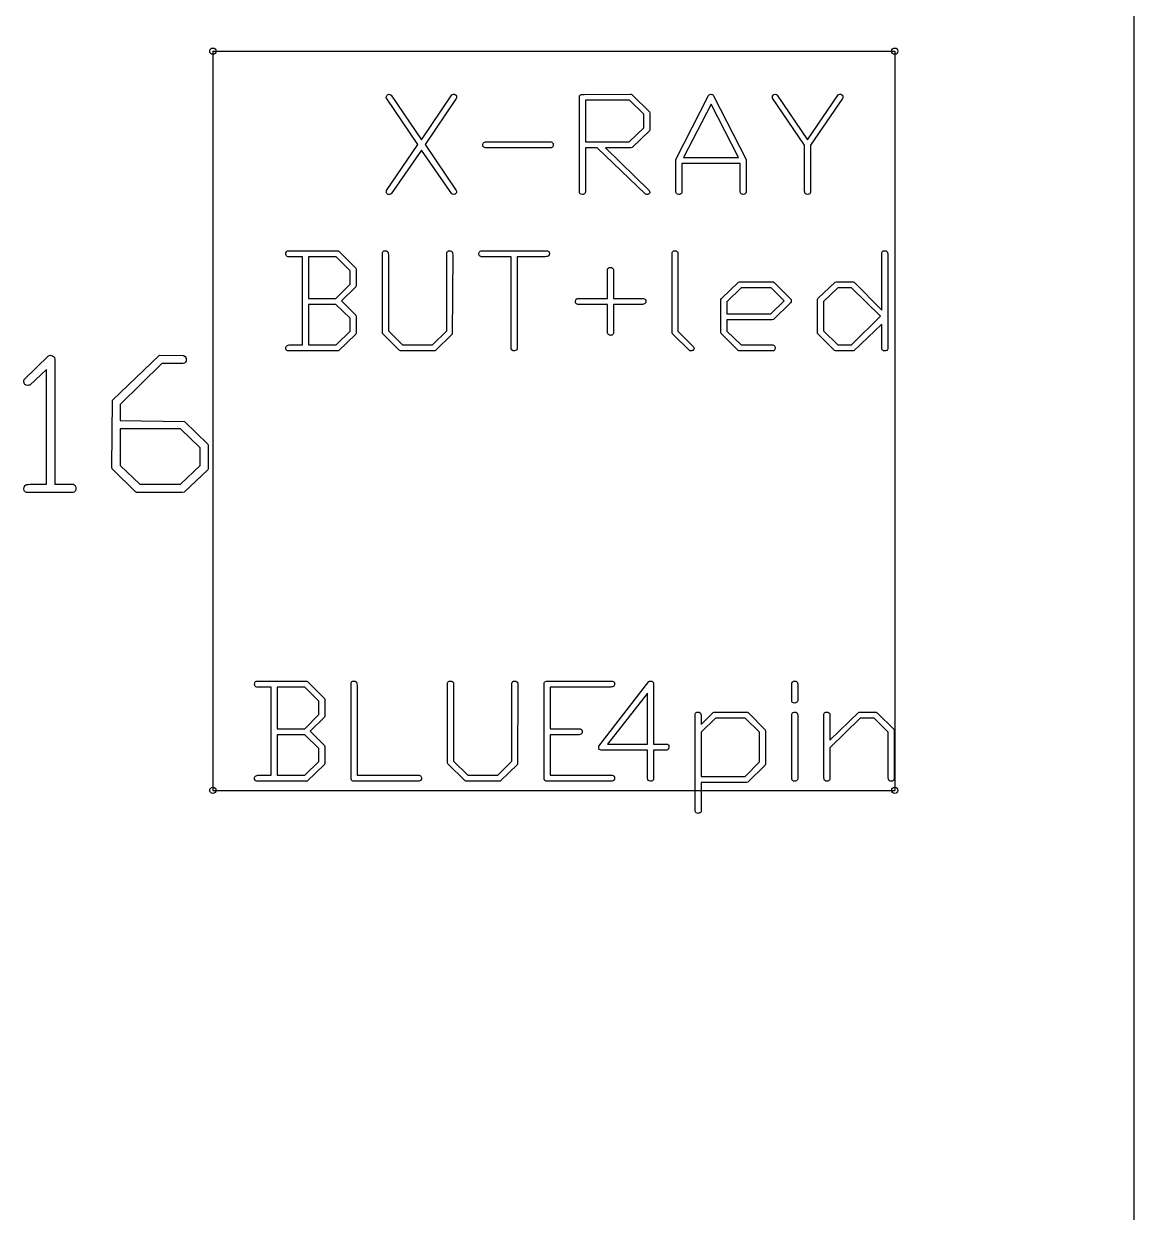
# Paper-space layout 'Sheet1' of a CAD drawing. Header units: millimetres. Extents: x 3 to 419, y -76 to 292.
# Drawn here: x 324.6 to 347.13, y 127.49 to 151.6 of the extents above; entities that cross this region are included whole.
import ezdxf

# ---------------------------------------------------------------- set-up
doc = ezdxf.new("R2010")
doc.units = ezdxf.units.MM

psp = doc.layouts.new('Sheet1')

# ---------------------------------------------------------------- linework, layer by layer
at = {"color": 7, "linetype": 'Continuous'}
for p, q in [((347.1340503, 100.976802), (347.1340503, 220.896802)), ((328.4340503, 151.046802), (328.4340503, 136.046802)), ((328.4340503, 151.046802), (342.2740503, 151.046802)), ((342.2740503, 151.046802), (342.2740503, 136.046802)), ((328.4340503, 136.046802), (342.2740503, 136.046802))]:
    psp.add_line(p, q, dxfattribs=at)
at = {"color": 7, "linetype": 'Continuous', "lineweight": 25}
psp.add_line((347.1340503, 102.976802), (347.1340503, 218.896802), dxfattribs=at)
at = {"color": 7, "linetype": 'Continuous', "flags": 128}
for points in [[(332.0526276, 150.1562901), (332.6657555, 149.2502811), (332.6657555, 149.2502811), (333.2848805, 150.1589359), (333.2848805, 150.1589359), (333.3003776, 150.1695192), (333.3188984, 150.172921), (333.3188984, 150.172921), (333.3223002, 150.172921), (333.3272139, 150.172921), (333.3272139, 150.172921), (333.3343954, 150.172921), (333.3385532, 150.172921), (333.3385532, 150.172921), (333.357074, 150.1642276), (333.3703032, 150.1521323), (333.3782407, 150.1366353), (333.3808865, 150.1177365), (333.3808865, 150.1177365), (333.3789966, 150.1037514), (333.372571, 150.0901442), (333.372571, 150.0901442), (332.7402168, 149.156921), (332.7402168, 149.156921), (333.3752168, 148.2184061), (333.3752168, 148.2184061), (333.3793746, 148.2078228), (333.3808865, 148.1987514), (333.3808865, 148.1987514), (333.3789966, 148.1817425), (333.372571, 148.1685133), (333.372571, 148.1685133), (333.3642555, 148.156418), (333.3540502, 148.1477246), (333.341577, 148.1428109), (333.3272139, 148.140921), (333.3272139, 148.140921), (333.3003776, 148.1443228), (333.2818567, 148.1545282), (333.2818567, 148.1545282), (332.6687793, 149.0408823), (332.6687793, 149.0408823), (332.0496543, 148.1492365), (332.0496543, 148.1492365), (332.0371811, 148.1431889), (332.0156365, 148.140921), (332.0156365, 148.140921), (331.9959817, 148.140921), (331.9959817, 148.140921), (331.9774609, 148.1484805), (331.9642317, 148.1590639), (331.9562942, 148.172671), (331.9536484, 148.189302), (331.9536484, 148.189302), (331.9551603, 148.2017752), (331.959318, 148.2168942), (331.959318, 148.2168942), (332.5962079, 149.1520073), (332.5962079, 149.1520073), (331.9562942, 150.0927901), (331.9562942, 150.0927901), (331.9544043, 150.1003496), (331.9536484, 150.1120669), (331.9536484, 150.1120669), (331.9559162, 150.1279419), (331.9619639, 150.142305), (331.9619639, 150.142305), (331.9702793, 150.1536442), (331.9804847, 150.1623377), (331.9929579, 150.1687633), (332.007321, 150.172921), (332.007321, 150.172921), (332.0330234, 150.1687633), (332.0526782, 150.1562901)], [(336.9518909, 150.1562901), (337.294074, 149.8157335), (337.294074, 149.8157335), (337.2997436, 149.7904091), (337.2997436, 149.7904091), (337.2997436, 149.4528764), (337.2997436, 149.4528764), (337.294074, 149.4332216), (337.294074, 149.4332216), (336.9429341, 149.0926651), (336.9429341, 149.0926651), (336.9172317, 149.0843496), (336.9172317, 149.0843496), (336.404696, 149.0843496), (336.404696, 149.0843496), (337.2914282, 148.2195401), (337.2914282, 148.2195401), (337.2978537, 148.1995073), (337.2997436, 148.189302), (337.2997436, 148.189302), (337.2997436, 148.1862782), (337.2997436, 148.1821204), (337.2997436, 148.1821204), (337.3054133, 148.1779627), (337.2997436, 148.1749389), (337.2997436, 148.1749389), (337.293318, 148.1628436), (337.2850026, 148.1530163), (337.2747972, 148.1458347), (337.2630799, 148.140921), (337.2630799, 148.140921), (337.2438032, 148.141299), (337.2286841, 148.1431889), (337.2169668, 148.1454567), (337.2094073, 148.1492365), (337.2094073, 148.1492365), (336.2364966, 149.0843496), (336.2364966, 149.0843496), (335.9934579, 149.0843496), (335.9934579, 149.0843496), (335.9934579, 148.1843883), (335.9934579, 148.1843883), (335.9904341, 148.173805), (335.9840085, 148.1639776), (335.9745591, 148.1549061), (335.9617079, 148.1462127), (335.9617079, 148.1462127), (335.9503686, 148.1424329), (335.9329817, 148.140921), (335.9329817, 148.140921), (335.9076573, 148.1439448), (335.8883805, 148.1533942), (335.881577, 148.1609538), (335.8766633, 148.1715371), (335.8736395, 148.1851442), (335.8725055, 148.2013972), (335.8725055, 148.2013972), (335.8725055, 150.1317216), (335.8725055, 150.1317216), (335.8777972, 150.1441948), (335.8857347, 150.1544002), (335.896318, 150.1619597), (335.9091692, 150.1672514), (335.9091692, 150.1672514), (335.9685115, 150.1702752), (335.9685115, 150.1702752), (336.9070264, 150.172921), (336.9070264, 150.172921), (336.9213895, 150.1717871), (336.9338627, 150.1687633), (336.944068, 150.1634716), (336.9520055, 150.1562901)], [(337.1787462, 149.7662186), (336.8888835, 150.0519686), (336.8888835, 150.0519686), (335.9934579, 150.0519686), (335.9934579, 150.0519686), (335.9934579, 149.205302), (335.9934579, 149.205302), (336.8858597, 149.205302), (336.8858597, 149.205302), (337.1787912, 149.4940758), (337.1787912, 149.4940758), (337.1787912, 149.7662186)], [(338.5965023, 150.1426829), (339.2591722, 148.8466026), (339.2591722, 148.8466026), (339.2591722, 148.1851442), (339.2591722, 148.1851442), (339.2519907, 148.1658675), (339.2395174, 148.1518823), (339.2209966, 148.1435669), (339.1971841, 148.140921), (339.1971841, 148.140921), (339.1733716, 148.1439448), (339.1544728, 148.1530163), (339.1472912, 148.1605758), (339.1423776, 148.1711591), (339.1393537, 148.1847663), (339.1382198, 148.2010192), (339.1382198, 148.2010192), (339.1382198, 148.7698734), (339.1382198, 148.7698734), (337.9528865, 148.7698734), (337.9528865, 148.7698734), (337.9528865, 148.1847663), (337.9528865, 148.1847663), (337.9487287, 148.1719151), (337.9423032, 148.1613317), (337.9328537, 148.1526383), (337.9211365, 148.1462127), (337.9211365, 148.1462127), (337.9097972, 148.1424329), (337.8924103, 148.140921), (337.8924103, 148.140921), (337.8670859, 148.1439448), (337.8478091, 148.1533942), (337.8410055, 148.1609538), (337.8360918, 148.1715371), (337.833068, 148.1851442), (337.8319341, 148.2013972), (337.8319341, 148.2013972), (337.8319341, 148.2320133), (337.8319341, 148.2320133), (337.8319341, 148.8522722), (337.8319341, 148.8522722), (338.4918805, 150.1453288), (338.4918805, 150.1453288), (338.4990621, 150.1532663), (338.5088895, 150.1604478), (338.5217407, 150.1672514), (338.5372377, 150.172921), (338.5372377, 150.172921), (338.5576484, 150.1710311), (338.5746573, 150.1653615), (338.5875085, 150.1559121), (338.5965799, 150.1426829)], [(339.8902807, 150.1562901), (340.5046037, 149.2502811), (340.5046037, 149.2502811), (341.1241067, 150.1589359), (341.1241067, 150.1589359), (341.1399817, 150.1695192), (341.1581246, 150.172921), (341.1581246, 150.172921), (341.1619043, 150.172921), (341.166818, 150.172921), (341.166818, 150.172921), (341.1739996, 150.172921), (341.1781573, 150.172921), (341.1781573, 150.172921), (341.1966782, 150.1642276), (341.2099073, 150.1521323), (341.2178448, 150.1366353), (341.2204907, 150.1177365), (341.2204907, 150.1177365), (341.2189787, 150.1052633), (341.214821, 150.0901442), (341.214821, 150.0901442), (340.5654579, 149.1402901), (340.5654579, 149.1402901), (340.5654579, 148.1851442), (340.5654579, 148.1851442), (340.5586543, 148.1658675), (340.5469371, 148.1518823), (340.5299282, 148.1435669), (340.5080055, 148.140921), (340.5080055, 148.140921), (340.4819252, 148.1443228), (340.4615145, 148.1545282), (340.4539549, 148.1628436), (340.4486633, 148.1741829), (340.4456395, 148.1877901), (340.4445055, 148.204421), (340.4445055, 148.204421), (340.4445055, 149.1391561), (340.4445055, 149.1391561), (339.7940085, 150.0927901), (339.7940085, 150.0927901), (339.7921186, 150.1007276), (339.7913627, 150.1124448), (339.7913627, 150.1124448), (339.7947645, 150.1358794), (339.8049698, 150.1536442), (339.8216008, 150.1661175), (339.8450353, 150.172921), (339.8450353, 150.172921), (339.8707377, 150.1687633), (339.8903924, 150.1562901)], [(337.9875813, 148.8908258), (339.1053359, 148.8908258), (339.1053359, 148.8908258), (338.5451752, 149.9695698), (338.5451752, 149.9695698), (337.9876603, 148.8908258)], [(335.2979813, 149.205302), (335.3112109, 149.2000103), (335.3221722, 149.1924508), (335.3308657, 149.1826234), (335.3376692, 149.1709061), (335.3376692, 149.1709061), (335.3395591, 149.1599448), (335.3403151, 149.1448258), (335.3403151, 149.1448258), (335.3380472, 149.1289508), (335.3316216, 149.110052), (335.325196, 149.1009805), (335.3149907, 149.093799), (335.2998716, 149.0881294), (335.2809728, 149.0843496), (335.2809728, 149.0843496), (333.9584341, 149.0843496), (333.9584341, 149.0843496), (333.9334877, 149.0972008), (333.9157228, 149.1187454), (333.9157228, 149.1187454), (333.9138329, 149.1304627), (333.913077, 149.1478496), (333.913077, 149.1478496), (333.9142109, 149.1625907), (333.9179907, 149.1750639), (333.9240383, 149.1856472), (333.9327317, 149.1939627), (333.9327317, 149.1939627), (333.944827, 149.1996323), (333.9641037, 149.205302), (333.9641037, 149.205302), (335.2979817, 149.205302)], [(330.9942875, 146.9812901), (331.3364083, 146.6448913), (331.3364083, 146.6448913), (331.3420779, 146.6203228), (331.3420779, 146.6203228), (331.3420779, 146.2865698), (331.3420779, 146.2865698), (331.3337624, 146.267293), (331.3337624, 146.267293), (331.0412089, 145.9804091), (331.0412089, 145.9804091), (331.3337624, 145.6882335), (331.3337624, 145.6882335), (331.3420779, 145.6689567), (331.3420779, 145.6689567), (331.3420779, 145.3272663), (331.3420779, 145.3272663), (331.3337624, 145.3049657), (331.3337624, 145.3049657), (330.9852684, 144.9685669), (330.9852684, 144.9685669), (330.9569202, 144.965921), (330.9569202, 144.965921), (329.9515035, 144.965921), (329.9515035, 144.965921), (329.9356285, 144.9749925), (329.9239112, 144.9882216), (329.9171077, 145.0052305), (329.9148398, 145.0263972), (329.9148398, 145.0263972), (329.9159737, 145.0400044), (329.9197535, 145.0520996), (329.9254232, 145.062305), (329.9337386, 145.0709984), (329.9454559, 145.077802), (329.9609529, 145.0830936), (329.9802297, 145.0857395), (330.0032862, 145.0868734), (330.0032862, 145.0868734), (330.2535065, 145.0868734), (330.2535065, 145.0868734), (330.2535065, 146.8769686), (330.2535065, 146.8769686), (329.9586851, 146.8769686), (329.9586851, 146.8769686), (329.9416761, 146.8833942), (329.9288249, 146.8939776), (329.9197535, 146.9083407), (329.9148398, 146.9272395), (329.9148398, 146.9272395), (329.9178636, 146.9563436), (329.927313, 146.9786442), (329.9352505, 146.9869597), (329.9469678, 146.9930073), (329.9617089, 146.9967871), (329.9798517, 146.997921), (329.9798517, 146.997921), (330.0108458, 146.997921), (330.0108458, 146.997921), (330.9493607, 146.997921), (330.9493607, 146.997921), (330.9637237, 146.9967871), (330.976197, 146.9937633), (330.9864023, 146.9884716), (330.9943398, 146.9812901)], [(331.2210236, 146.5900847), (330.9353755, 146.8769686), (330.9353755, 146.8769686), (330.3744589, 146.8769686), (330.3744589, 146.8769686), (330.3744589, 146.030302), (330.3744589, 146.030302), (330.9323517, 146.030302), (330.9323517, 146.030302), (331.2211255, 146.3171859), (331.2211255, 146.3171859), (331.2211255, 146.5900847)], [(331.9777641, 146.982802), (331.9853934, 146.9729746), (331.991063, 146.9582335), (331.9940868, 146.9389567), (331.9952208, 146.9151442), (331.9952208, 146.9151442), (331.9952208, 145.3703555), (331.9952208, 145.3703555), (332.2851285, 145.0868734), (332.2851285, 145.0868734), (332.8906464, 145.0868734), (332.8906464, 145.0868734), (333.1805541, 145.3733794), (333.1805541, 145.3733794), (333.1805541, 146.9593675), (333.1805541, 146.9593675), (333.1888696, 146.9741085), (333.2002089, 146.9854478), (333.213438, 146.9933853), (333.229691, 146.997921), (333.229691, 146.997921), (333.2584172, 146.9941413), (333.2810958, 146.982802), (333.2901672, 146.9729746), (333.2965928, 146.9582335), (333.3003726, 146.9389567), (333.3015065, 146.9151442), (333.3015065, 146.9151442), (333.2901672, 145.3053436), (333.2901672, 145.3053436), (332.9424291, 144.9685669), (332.9424291, 144.9685669), (332.9144589, 144.965921), (332.9144589, 144.965921), (332.2390154, 144.965921), (332.2390154, 144.965921), (332.2220065, 144.9768823), (332.2220065, 144.9768823), (331.879938, 145.3166829), (331.879938, 145.3166829), (331.8742684, 145.3442752), (331.8742684, 145.3442752), (331.8742684, 146.9593675), (331.8742684, 146.9593675), (331.8814499, 146.9741085), (331.8924112, 146.9854478), (331.9060184, 146.9933853), (331.9234053, 146.997921), (331.9234053, 146.997921), (331.9407922, 146.9971651), (331.9559112, 146.9941413), (331.9680065, 146.9896055), (331.9778339, 146.982802)], [(335.2231178, 146.9948972), (335.2382565, 146.9899835), (335.2499737, 146.9805341), (335.2582892, 146.966927), (335.2628249, 146.9487841), (335.2628249, 146.9487841), (335.2590452, 146.918168), (335.2469499, 146.8954895), (335.2367446, 146.887552), (335.2220035, 146.8815044), (335.2023487, 146.8781026), (335.1777803, 146.8769686), (335.1777803, 146.8769686), (334.6077922, 146.8769686), (334.6077922, 146.8769686), (334.6077922, 145.0044746), (334.6077922, 145.0044746), (334.6013666, 144.9897335), (334.5907833, 144.9783942), (334.5764202, 144.9704567), (334.5575214, 144.965921), (334.5575214, 144.965921), (334.5284172, 144.9689448), (334.5057386, 144.9783942), (334.4974232, 144.9863317), (334.4917535, 144.997293), (334.4879737, 145.0116561), (334.4868398, 145.029421), (334.4868398, 145.029421), (334.4868398, 146.8769686), (334.4868398, 146.8769686), (333.8816999, 146.8769686), (333.8816999, 146.8769686), (333.8696047, 146.8788585), (333.8586434, 146.8845282), (333.848438, 146.8935996), (333.8393666, 146.9064508), (333.8393666, 146.9064508), (333.8352089, 146.9227038), (333.833697, 146.9359329), (333.833697, 146.9359329), (333.8367208, 146.9597454), (333.8457922, 146.9782663), (333.8605333, 146.9907395), (333.8816999, 146.997921), (333.8816999, 146.997921), (335.2231374, 146.9948972)], [(337.8560934, 146.982802), (337.8636791, 146.9729746), (337.8693487, 146.9582335), (337.8723726, 146.9389567), (337.8735065, 146.9151442), (337.8735065, 146.9151442), (337.8735065, 145.3661978), (337.8735065, 145.3661978), (338.1913845, 145.0513436), (338.1913845, 145.0513436), (338.1978101, 145.0377365), (338.1996999, 145.0237514), (338.1996999, 145.0237514), (338.1959202, 145.0029627), (338.1842029, 144.9836859), (338.1755095, 144.9757484), (338.1649261, 144.9704567), (338.1520749, 144.967055), (338.1373339, 144.965921), (338.1373339, 144.965921), (338.1120095, 144.9685669), (338.1120095, 144.9685669), (337.7608696, 145.3110133), (337.7608696, 145.3110133), (337.7525541, 145.3329359), (337.7525541, 145.3329359), (337.7525541, 146.9593675), (337.7525541, 146.9593675), (337.7597357, 146.9741085), (337.770697, 146.9854478), (337.7843041, 146.9933853), (337.801691, 146.997921), (337.801691, 146.997921), (337.8190779, 146.9971651), (337.834197, 146.9941413), (337.8462922, 146.9896055), (337.8561196, 146.982802)], [(342.1131764, 146.982802), (342.1212029, 146.9729746), (342.1264946, 146.9582335), (342.1298964, 146.9389567), (342.1310303, 146.9151442), (342.1310303, 146.9151442), (342.1310303, 145.0101442), (342.1310303, 145.0101442), (342.1238487, 144.9908675), (342.1117535, 144.9768823), (342.0936107, 144.9685669), (342.0705541, 144.965921), (342.0705541, 144.965921), (342.0467416, 144.9693228), (342.0270868, 144.9795282), (342.0195273, 144.9874657), (342.0142357, 144.998049), (342.0112118, 145.0105222), (342.0100779, 145.0256413), (342.0100779, 145.0256413), (342.0100779, 145.5102067), (342.0100779, 145.5102067), (341.4431136, 144.9685669), (341.4431136, 144.9685669), (341.4230809, 144.965921), (341.4230809, 144.965921), (341.0677833, 144.965921), (341.0677833, 144.965921), (341.0507743, 144.9768823), (341.0507743, 144.9768823), (340.706438, 145.3189508), (340.706438, 145.3189508), (340.7037922, 145.346543), (340.7037922, 145.346543), (340.7037922, 146.0076234), (340.7037922, 146.0076234), (340.7151315, 146.0272782), (340.7151315, 146.0272782), (341.0621136, 146.363299), (341.0621136, 146.363299), (341.0904618, 146.3689686), (341.0904618, 146.3689686), (341.4287505, 146.3659448), (341.4287505, 146.3659448), (341.4514291, 146.3576294), (341.4514291, 146.3576294), (342.0100779, 145.7940669), (342.0100779, 145.7940669), (342.0100779, 146.9616353), (342.0100779, 146.9616353), (342.0183934, 146.9752425), (342.0285987, 146.9862038), (342.040316, 146.9933853), (342.0543011, 146.997921), (342.0543011, 146.997921), (342.0735779, 146.9971651), (342.0898309, 146.9941413), (342.1030601, 146.9896055), (342.1132654, 146.982802)], [(336.5463409, 146.6430014), (336.5555035, 146.632796), (336.5619291, 146.618055), (336.5660868, 146.5987782), (336.5672208, 146.5753436), (336.5672208, 146.5753436), (336.5672208, 146.030302), (336.5672208, 146.030302), (337.1768964, 146.030302), (337.1768964, 146.030302), (337.1969291, 146.0212305), (337.2109142, 146.0080014), (337.2196077, 145.9909925), (337.2222535, 145.9698258), (337.2222535, 145.9698258), (337.2196077, 145.950549), (337.2109142, 145.9324061), (337.2033547, 145.9244686), (337.1916374, 145.918043), (337.1761404, 145.9127514), (337.1568636, 145.9093496), (337.1568636, 145.9093496), (336.5672208, 145.9093496), (336.5672208, 145.9093496), (336.5672208, 145.3265103), (336.5672208, 145.3265103), (336.5611732, 145.3117692), (336.5539916, 145.30043), (336.5464321, 145.2921145), (336.5377386, 145.2872008), (336.5207297, 145.2822871), (336.5052327, 145.2803972), (336.5052327, 145.2803972), (336.4867118, 145.284177), (336.4666791, 145.2951383), (336.4515601, 145.3106353), (336.4462684, 145.3265103), (336.4462684, 145.3265103), (336.4462684, 145.9093496), (336.4462684, 145.9093496), (335.8381047, 145.9093496), (335.8381047, 145.9093496), (335.8260095, 145.9135073), (335.8150482, 145.9206889), (335.8048428, 145.9297603), (335.7957714, 145.9418555), (335.7957714, 145.9418555), (335.7938815, 145.9535728), (335.7931255, 145.9713377), (335.7931255, 145.9713377), (335.7972833, 145.9970401), (335.8097565, 146.0155609), (335.8192059, 146.0219865), (335.8309232, 146.0265222), (335.8449083, 146.029546), (335.8607833, 146.030302), (335.8607833, 146.030302), (336.4462684, 146.030302), (336.4462684, 146.030302), (336.4462684, 146.6184329), (336.4462684, 146.6184329), (336.452694, 146.6343079), (336.4640333, 146.6464032), (336.4791523, 146.6547186), (336.4991851, 146.6592544), (336.4991851, 146.6592544), (336.5245095, 146.6550966), (336.5464321, 146.6430014)], [(339.8253117, 146.3549835), (340.167822, 146.0072454), (340.167822, 146.0072454), (340.1719797, 145.998174), (340.1734916, 145.981921), (340.1734916, 145.981921), (340.1727357, 145.9679359), (340.1708458, 145.9592425), (340.1708458, 145.9592425), (340.1564827, 145.9395877), (340.1564827, 145.9395877), (339.8117684, 145.600543), (339.8117684, 145.600543), (339.7834202, 145.5948734), (339.7834202, 145.5948734), (338.865316, 145.5948734), (338.865316, 145.5948734), (338.865316, 145.363552), (338.865316, 145.363552), (339.1563577, 145.0868734), (339.1563577, 145.0868734), (339.8000511, 145.0868734), (339.8000511, 145.0868734), (339.8140362, 145.0808258), (339.8253755, 145.0736442), (339.833313, 145.0657067), (339.8382267, 145.0566353), (339.8435184, 145.0396264), (339.8454083, 145.0263972), (339.8454083, 145.0263972), (339.8427624, 144.9999389), (339.834069, 144.9810401), (339.8200839, 144.9697008), (339.8000511, 144.965921), (339.8000511, 144.965921), (339.1094886, 144.965921), (339.1094886, 144.965921), (339.0924797, 144.9768823), (339.0924797, 144.9768823), (338.7470095, 145.3189508), (338.7470095, 145.3189508), (338.7443636, 145.346543), (338.7443636, 145.346543), (338.7443636, 146.0076234), (338.7443636, 146.0076234), (338.7557029, 146.0272782), (338.7557029, 146.0272782), (339.103819, 146.363299), (339.103819, 146.363299), (339.1208279, 146.3689686), (339.1208279, 146.3689686), (339.8057208, 146.3663228), (339.8057208, 146.3663228), (339.8253755, 146.3549835)], [(340.0290403, 145.9834329), (339.7637654, 146.2480163), (339.7637654, 146.2480163), (339.1563577, 146.2480163), (339.1563577, 146.2480163), (338.865316, 145.9607544), (338.865316, 145.9607544), (338.865316, 145.7158258), (338.865316, 145.7158258), (339.7607416, 145.7158258), (339.7607416, 145.7158258), (340.0291047, 145.9834329)], [(341.9858608, 145.6674448), (341.3954886, 146.2480163), (341.3954886, 146.2480163), (341.1157862, 146.2480163), (341.1157862, 146.2480163), (340.8247446, 145.966046), (340.8247446, 145.966046), (340.8247446, 145.3714895), (340.8247446, 145.3714895), (341.1157862, 145.0868734), (341.1157862, 145.0868734), (341.3924648, 145.0868734), (341.3924648, 145.0868734), (341.9858874, 145.6674448)], [(331.2210236, 145.6288913), (330.9323517, 145.9093496), (330.9323517, 145.9093496), (330.3744589, 145.9093496), (330.3744589, 145.9093496), (330.3744589, 145.0868734), (330.3744589, 145.0868734), (330.9353755, 145.0868734), (330.9353755, 145.0868734), (331.2211255, 145.3673317), (331.2211255, 145.3673317), (331.2211255, 145.6288913)], [(325.2175245, 144.8312991), (325.2253846, 144.7898729), (325.2253846, 144.7898729), (325.2253846, 142.2582148), (325.2253846, 142.2582148), (325.6018451, 142.2582148), (325.6018451, 142.2582148), (325.6220404, 142.2478583), (325.6375752, 142.2328413), (325.6479317, 142.2136817), (325.6541457, 142.1893438), (325.6541457, 142.1893438), (325.650003, 142.1494711), (325.6365395, 142.1184014), (325.6256651, 142.1070092), (325.6101303, 142.0992418), (325.5899351, 142.0940636), (325.5650793, 142.0925101), (325.5650793, 142.0925101), (324.6500784, 142.0925101), (324.6500784, 142.0925101), (324.6293653, 142.1023488), (324.6133126, 142.1173658), (324.6019204, 142.1360076), (324.5957065, 142.1598276), (324.5957065, 142.1598276), (324.6014026, 142.2017716), (324.6179731, 142.2323235), (324.6324722, 142.2437157), (324.6537032, 142.2520009), (324.6821837, 142.2566614), (324.7168781, 142.2582148), (324.7168781, 142.2582148), (325.0596798, 142.2582148), (325.0596798, 142.2582148), (325.0596798, 144.5863667), (325.0596798, 144.5863667), (324.7194672, 144.2730812), (324.7194672, 144.2730812), (324.6977185, 144.2673851), (324.6795945, 144.2653138), (324.6795945, 144.2653138), (324.6469714, 144.270492), (324.6195265, 144.2865447), (324.60917, 144.2984547), (324.6019204, 144.3129539), (324.59726, 144.33056), (324.5957065, 144.3502375), (324.5957065, 144.3502375), (324.6034739, 144.3854497), (324.6034739, 144.3854497), (325.097999, 144.8649579), (325.097999, 144.8649579), (325.1171587, 144.8737609), (325.1414965, 144.8763501), (325.1414965, 144.8763501), (325.1549601, 144.8737609), (325.1777445, 144.8649579), (325.2015645, 144.8509765), (325.2176172, 144.8312991)], [(327.8392944, 144.8722075), (327.8683755, 144.8520122), (327.8839104, 144.8307813), (327.8911599, 144.8095503), (327.8937491, 144.7893551), (327.8937491, 144.7893551), (327.8901243, 144.7593211), (327.8782143, 144.7365367), (327.8590546, 144.7199662), (327.8316098, 144.7106453), (327.8316098, 144.7106453), (327.3987061, 144.7106453), (327.3987061, 144.7106453), (326.5510227, 143.8790145), (326.5510227, 143.8790145), (326.5510227, 143.550712), (326.5510227, 143.550712), (327.861126, 143.535695), (327.861126, 143.535695), (328.3292419, 143.0722395), (328.3292419, 143.0722395), (328.3406341, 143.0458303), (328.3406341, 143.0458303), (328.3406341, 142.5823748), (328.3406341, 142.5823748), (328.3292419, 142.5523408), (328.3292419, 142.5523408), (327.8518051, 142.0961349), (327.8518051, 142.0961349), (327.812968, 142.0925101), (327.812968, 142.0925101), (326.8855392, 142.0925101), (326.8855392, 142.0925101), (326.8627548, 142.1075271), (326.8627548, 142.1075271), (326.3889427, 142.5720182), (326.3889427, 142.5720182), (326.3853179, 142.6098196), (326.3853179, 142.6098196), (326.3967101, 143.9660095), (326.3967101, 143.9660095), (327.351066, 144.8763501), (327.351066, 144.8763501), (327.8393772, 144.8722075)], [(328.1748686, 143.0007793), (327.7736131, 143.3850072), (327.7736131, 143.3850072), (326.5510227, 143.3850072), (326.5510227, 143.3850072), (326.5510227, 142.638818), (326.5510227, 142.638818), (326.9481963, 142.2582148), (326.9481963, 142.2582148), (327.7777557, 142.2582148), (327.7777557, 142.2582148), (328.1749293, 142.6424427), (328.1749293, 142.6424427), (328.1749293, 143.0007793)], [(330.3592596, 138.2500401), (330.7014283, 137.9136413), (330.7014283, 137.9136413), (330.7070979, 137.8890728), (330.7070979, 137.8890728), (330.7070979, 137.5553198), (330.7070979, 137.5553198), (330.6987824, 137.536043), (330.6987824, 137.536043), (330.4062289, 137.2491591), (330.4062289, 137.2491591), (330.6987824, 136.9569835), (330.6987824, 136.9569835), (330.7070979, 136.9377067), (330.7070979, 136.9377067), (330.7070979, 136.5960163), (330.7070979, 136.5960163), (330.6987824, 136.5737157), (330.6987824, 136.5737157), (330.3502884, 136.2373169), (330.3502884, 136.2373169), (330.3219402, 136.234671), (330.3219402, 136.234671), (329.3165235, 136.234671), (329.3165235, 136.234671), (329.3006485, 136.2437425), (329.2889312, 136.2569716), (329.2821277, 136.2739805), (329.2798598, 136.2951472), (329.2798598, 136.2951472), (329.2809937, 136.3087544), (329.2847735, 136.3208496), (329.2904432, 136.331055), (329.2987586, 136.3397484), (329.3104759, 136.346552), (329.3259729, 136.3518436), (329.3452497, 136.3544895), (329.3683062, 136.3556234), (329.3683062, 136.3556234), (329.6185265, 136.3556234), (329.6185265, 136.3556234), (329.6185265, 138.1457186), (329.6185265, 138.1457186), (329.3237051, 138.1457186), (329.3237051, 138.1457186), (329.3066961, 138.1521442), (329.2938449, 138.1627276), (329.2847735, 138.1770907), (329.2798598, 138.1959895), (329.2798598, 138.1959895), (329.2828836, 138.2250936), (329.292333, 138.2473942), (329.3002705, 138.2557097), (329.3119878, 138.2617573), (329.3267289, 138.2655371), (329.3448717, 138.266671), (329.3448717, 138.266671), (329.3758658, 138.266671), (329.3758658, 138.266671), (330.3143807, 138.266671), (330.3143807, 138.266671), (330.3287437, 138.2655371), (330.341217, 138.2625133), (330.3514223, 138.2572216), (330.3593598, 138.2500401)], [(331.3413057, 138.251552), (331.3496574, 138.2417246), (331.3557051, 138.2269835), (331.3591068, 138.2077067), (331.3602408, 138.1838942), (331.3602408, 138.1838942), (331.3602408, 136.3556234), (331.3602408, 136.3556234), (332.6204134, 136.3556234), (332.6204134, 136.3556234), (332.6336426, 136.3525996), (332.6446039, 136.346174), (332.6532973, 136.3367246), (332.6601009, 136.3238734), (332.6601009, 136.3238734), (332.6665265, 136.3095103), (332.6684164, 136.2951472), (332.6684164, 136.2951472), (332.6653926, 136.2751145), (332.6555652, 136.2547038), (332.6476277, 136.2460103), (332.6359104, 136.2395847), (332.6211693, 136.235805), (332.6030265, 136.234671), (332.6030265, 136.234671), (331.2763301, 136.234671), (331.2763301, 136.234671), (331.2634789, 136.2410966), (331.2528955, 136.2490341), (331.244958, 136.2588615), (331.2392884, 136.2705788), (331.2392884, 136.2705788), (331.2392884, 136.3257633), (331.2392884, 136.3257633), (331.2392884, 138.2281175), (331.2392884, 138.2281175), (331.2464699, 138.2428585), (331.2574312, 138.2541978), (331.2710384, 138.2621353), (331.2884253, 138.266671), (331.2884253, 138.266671), (331.3190414, 138.2628913), (331.341342, 138.251552)], [(333.3021793, 138.251552), (333.309842, 138.2417246), (333.3155116, 138.2269835), (333.3185354, 138.2077067), (333.3196693, 138.1838942), (333.3196693, 138.1838942), (333.3196693, 136.6391055), (333.3196693, 136.6391055), (333.6095771, 136.3556234), (333.6095771, 136.3556234), (334.2150949, 136.3556234), (334.2150949, 136.3556234), (334.5050027, 136.6421294), (334.5050027, 136.6421294), (334.5050027, 138.2281175), (334.5050027, 138.2281175), (334.5133182, 138.2428585), (334.5246574, 138.2541978), (334.5378866, 138.2621353), (334.5541396, 138.266671), (334.5541396, 138.266671), (334.5828658, 138.2628913), (334.6055443, 138.251552), (334.6146158, 138.2417246), (334.6210414, 138.2269835), (334.6248211, 138.2077067), (334.6259551, 138.1838942), (334.6259551, 138.1838942), (334.6146158, 136.5740936), (334.6146158, 136.5740936), (334.2668777, 136.2373169), (334.2668777, 136.2373169), (334.2389074, 136.234671), (334.2389074, 136.234671), (333.563464, 136.234671), (333.563464, 136.234671), (333.5464551, 136.2456323), (333.5464551, 136.2456323), (333.2043866, 136.5854329), (333.2043866, 136.5854329), (333.198717, 136.6130252), (333.198717, 136.6130252), (333.198717, 138.2281175), (333.198717, 138.2281175), (333.2058985, 138.2428585), (333.2168598, 138.2541978), (333.230467, 138.2621353), (333.2478539, 138.266671), (333.2478539, 138.266671), (333.2652408, 138.2659151), (333.2803598, 138.2628913), (333.2924551, 138.2583555), (333.3022824, 138.251552)], [(336.547533, 138.2636472), (336.5627051, 138.2587335), (336.5744223, 138.2492841), (336.5827378, 138.235677), (336.5872735, 138.2175341), (336.5872735, 138.2175341), (336.5834937, 138.186918), (336.5717765, 138.1642395), (336.5615711, 138.156302), (336.5468301, 138.1502544), (336.5271753, 138.1468526), (336.5026068, 138.1457186), (336.5026068, 138.1457186), (335.2790979, 138.1457186), (335.2790979, 138.1457186), (335.2790979, 137.299052), (335.2790979, 137.299052), (335.8857497, 137.299052), (335.8857497, 137.299052), (335.9054045, 137.2899805), (335.9193896, 137.2775073), (335.928083, 137.2612544), (335.9307289, 137.2415996), (335.9307289, 137.2415996), (335.928461, 137.220055), (335.9209015, 137.2011561), (335.9140979, 137.1932186), (335.9031366, 137.186793), (335.8880176, 137.1815014), (335.8687408, 137.1780996), (335.8687408, 137.1780996), (335.2790979, 137.1780996), (335.2790979, 137.1780996), (335.2790979, 136.3556234), (335.2790979, 136.3556234), (336.5392705, 136.3556234), (336.5392705, 136.3556234), (336.5604372, 136.3484419), (336.5751783, 136.3363466), (336.5842497, 136.3182038), (336.5872735, 136.2951472), (336.5872735, 136.2951472), (336.5842497, 136.2751145), (336.5744223, 136.2547038), (336.5664848, 136.2460103), (336.5547676, 136.2395847), (336.5400265, 136.235805), (336.5218836, 136.234671), (336.5218836, 136.234671), (335.1951872, 136.234671), (335.1951872, 136.234671), (335.182336, 136.2410966), (335.1717527, 136.2490341), (335.1638152, 136.2588615), (335.1581455, 136.2705788), (335.1581455, 136.2705788), (335.1581455, 136.3257633), (335.1581455, 136.3257633), (335.1581455, 138.2281175), (335.1581455, 138.2281175), (335.1641932, 138.2409686), (335.1743985, 138.251552), (335.1883836, 138.2602454), (335.2061485, 138.266671), (335.2061485, 138.266671), (336.547586, 138.2636472)], [(337.3617325, 138.251174), (337.3685403, 138.2421026), (337.373832, 138.2296294), (337.3764778, 138.2137544), (337.3776117, 138.1948555), (337.3776117, 138.1948555), (337.3776117, 136.9845758), (337.3776117, 136.9845758), (337.658448, 136.9845758), (337.658448, 136.9845758), (337.6697873, 136.9800401), (337.6788587, 136.9728585), (337.6860403, 136.9622752), (337.691332, 136.949046), (337.691332, 136.949046), (337.690576, 136.9282573), (337.6883082, 136.9108704), (337.6841504, 136.8957514), (337.6788587, 136.8840341), (337.6709212, 136.8749627), (337.659582, 136.8689151), (337.6444629, 136.8647573), (337.6259421, 136.8636234), (337.6259421, 136.8636234), (337.3776117, 136.8636234), (337.3776117, 136.8636234), (337.3776117, 136.2754925), (337.3776117, 136.2754925), (337.3685403, 136.2577276), (337.3553111, 136.2448764), (337.3383022, 136.2373169), (337.3171355, 136.234671), (337.3171355, 136.234671), (337.2906772, 136.2388288), (337.2717784, 136.251302), (337.2604391, 136.2717127), (337.2566593, 136.3004389), (337.2566593, 136.3004389), (337.2566593, 136.8636234), (337.2566593, 136.8636234), (336.3136087, 136.8636234), (336.3136087, 136.8636234), (336.2924421, 136.869293), (336.2769451, 136.8810103), (336.2678736, 136.8983972), (336.2648498, 136.9218317), (336.2648498, 136.9218317), (336.2656058, 136.9365728), (336.2678736, 136.9471561), (336.2678736, 136.9471561), (336.3850462, 137.0968347), (336.3850462, 137.0968347), (337.2804718, 138.2557097), (337.2804718, 138.2557097), (337.2971028, 138.2640252), (337.3175135, 138.266671), (337.3175135, 138.266671), (337.3428379, 138.2628913), (337.3617367, 138.251174)], [(340.2872477, 138.250796), (340.294832, 138.2405907), (340.3005016, 138.2258496), (340.3035254, 138.2061948), (340.3046593, 138.1816264), (340.3046593, 138.1816264), (340.3046593, 137.8660163), (340.3046593, 137.8660163), (340.2997457, 137.8531651), (340.2929421, 137.8425817), (340.2850046, 137.8346442), (340.2755552, 137.8289746), (340.2577903, 137.822927), (340.2441832, 137.8206591), (340.2441832, 137.8206591), (340.2177248, 137.8236829), (340.198826, 137.8327544), (340.1874867, 137.8478734), (340.183707, 137.8690401), (340.183707, 137.8690401), (340.183707, 138.2269835), (340.183707, 138.2269835), (340.1908885, 138.2421026), (340.2018498, 138.2538198), (340.215457, 138.2621353), (340.2328439, 138.266671), (340.2328439, 138.266671), (340.2502308, 138.2655371), (340.2653498, 138.2628913), (340.2774451, 138.2575996), (340.2872724, 138.250796)], [(330.5861149, 137.8588347), (330.3003955, 138.1457186), (330.3003955, 138.1457186), (329.7394789, 138.1457186), (329.7394789, 138.1457186), (329.7394789, 137.299052), (329.7394789, 137.299052), (330.2973717, 137.299052), (330.2973717, 137.299052), (330.5861455, 137.5859359), (330.5861455, 137.5859359), (330.5861455, 137.8588347)], [(336.4432249, 136.9845758), (337.2566593, 136.9845758), (337.2566593, 136.9845758), (337.2566593, 138.0190966), (337.2566593, 138.0190966), (336.4432546, 136.9845758)], [(339.3044863, 137.6237335), (339.6458468, 137.2767514), (339.6458468, 137.2767514), (339.6515165, 137.251427), (339.6515165, 137.251427), (339.6515165, 136.5827871), (339.6515165, 136.5827871), (339.6401772, 136.5601085), (339.6401772, 136.5601085), (339.2931951, 136.2161502), (339.2931951, 136.2161502), (339.2648468, 136.2104805), (339.2648468, 136.2104805), (338.3452308, 136.2104805), (338.3452308, 136.2104805), (338.3452308, 135.6249954), (338.3452308, 135.6249954), (338.341073, 135.6136561), (338.3346474, 135.6038288), (338.325198, 135.5958913), (338.3134808, 135.5898436), (338.3134808, 135.5898436), (338.2991177, 135.583796), (338.2847546, 135.5815282), (338.2847546, 135.5815282), (338.262832, 135.584552), (338.2427992, 135.5940014), (338.2348617, 135.6019389), (338.2288141, 135.6132782), (338.2254123, 135.6280192), (338.2242784, 135.6457841), (338.2242784, 135.6457841), (338.2242784, 137.5987871), (338.2242784, 137.5987871), (338.230704, 137.6135282), (338.2416653, 137.6252454), (338.2567843, 137.6331829), (338.2760611, 137.6377186), (338.2760611, 137.6377186), (338.3025195, 137.6339389), (338.3248201, 137.6225996), (338.3338915, 137.6123942), (338.3403171, 137.5968972), (338.3440968, 137.5757305), (338.3452308, 137.5496502), (338.3452308, 137.5496502), (338.3452308, 137.3825847), (338.3452308, 137.3825847), (338.5848677, 137.631671), (338.5848677, 137.631671), (338.6018766, 137.6377186), (338.6018766, 137.6377186), (339.2848796, 137.6350728), (339.2848796, 137.6350728), (339.3045343, 137.6237335)], [(339.5305071, 137.2261026), (339.2406564, 137.5167663), (339.2406564, 137.5167663), (338.6351385, 137.5167663), (338.6351385, 137.5167663), (338.3452308, 137.2287484), (338.3452308, 137.2287484), (338.3452308, 136.3314329), (338.3452308, 136.3314329), (339.2406564, 136.3314329), (339.2406564, 136.3314329), (339.5305641, 136.6251204), (339.5305641, 136.6251204), (339.5305641, 137.2261026)], [(340.2856979, 137.6222216), (340.294076, 137.6123942), (340.3001236, 137.5976532), (340.3035254, 137.5783764), (340.3046593, 137.5541859), (340.3046593, 137.5541859), (340.3046593, 136.2792722), (340.3046593, 136.2792722), (340.3016355, 136.2683109), (340.2952099, 136.2584835), (340.2857605, 136.2490341), (340.2729093, 136.2403407), (340.2729093, 136.2403407), (340.2615701, 136.2361829), (340.2441832, 136.234671), (340.2441832, 136.234671), (340.2188587, 136.2376948), (340.199582, 136.2471442), (340.1927784, 136.2547038), (340.1878647, 136.2656651), (340.1848409, 136.2792722), (340.183707, 136.2959032), (340.183707, 136.2959032), (340.183707, 137.5961413), (340.183707, 137.5961413), (340.1901326, 137.6101264), (340.2003379, 137.6218436), (340.214701, 137.6309151), (340.2328439, 137.6377186), (340.2328439, 137.6377186), (340.2634599, 137.6339389), (340.2857605, 137.6222216)], [(341.9170771, 137.6237335), (342.2584183, 137.282043), (342.2584183, 137.282043), (342.2640879, 137.2570966), (342.2640879, 137.2570966), (342.2640879, 136.2792722), (342.2640879, 136.2792722), (342.2569064, 136.2596175), (342.2448111, 136.2460103), (342.2266683, 136.2373169), (342.2036117, 136.234671), (342.2036117, 136.234671), (342.1797992, 136.2380728), (342.1601445, 136.2482782), (342.1525849, 136.2565936), (342.1472933, 136.267177), (342.1442695, 136.2800282), (342.1431355, 136.2955252), (342.1431355, 136.2955252), (342.1431355, 137.2287484), (342.1431355, 137.2287484), (341.8532278, 137.5167663), (341.8532278, 137.5167663), (341.5742814, 137.5167663), (341.5742814, 137.5167663), (340.9578022, 136.9104925), (340.9578022, 136.9104925), (340.9578022, 136.2788942), (340.9578022, 136.2788942), (340.9547784, 136.2683109), (340.9483528, 136.2584835), (340.9389034, 136.2490341), (340.9260522, 136.2403407), (340.9260522, 136.2403407), (340.9147129, 136.2361829), (340.897326, 136.234671), (340.897326, 136.234671), (340.8720016, 136.2376948), (340.8527248, 136.2471442), (340.8459212, 136.2547038), (340.8410076, 136.2656651), (340.8379837, 136.2792722), (340.8368498, 136.2959032), (340.8368498, 136.2959032), (340.8368498, 137.5987871), (340.8368498, 137.5987871), (340.8432754, 137.6135282), (340.8542367, 137.6252454), (340.8693558, 137.6331829), (340.8886326, 137.6377186), (340.8886326, 137.6377186), (340.9150909, 137.6343169), (340.9373915, 137.6233555), (340.9464629, 137.6135282), (340.9528885, 137.5991651), (340.9566683, 137.5791323), (340.9578022, 137.5545639), (340.9578022, 137.5545639), (340.9578022, 137.0658407), (340.9578022, 137.0658407), (341.5417754, 137.6377186), (341.5417754, 137.6377186), (341.897451, 137.6350728), (341.897451, 137.6350728), (341.9171058, 137.6237335)], [(330.5861149, 136.8976413), (330.2973717, 137.1780996), (330.2973717, 137.1780996), (329.7394789, 137.1780996), (329.7394789, 137.1780996), (329.7394789, 136.3556234), (329.7394789, 136.3556234), (330.3003955, 136.3556234), (330.3003955, 136.3556234), (330.5861455, 136.6360817), (330.5861455, 136.6360817), (330.5861455, 136.8976413)]]:
    psp.add_lwpolyline(points, dxfattribs=at)
at = {"color": 7, "linetype": 'Continuous'}
for centre in [(328.4340503, 151.046802), (328.4340503, 151.046802), (342.2740503, 151.046802), (342.2740503, 151.046802), (328.4340503, 136.046802), (328.4340503, 136.046802), (342.2740503, 136.046802), (342.2740503, 136.046802)]:
    psp.add_circle(centre, 0.0635, dxfattribs=at)

doc.saveas('drawing.dxf')
